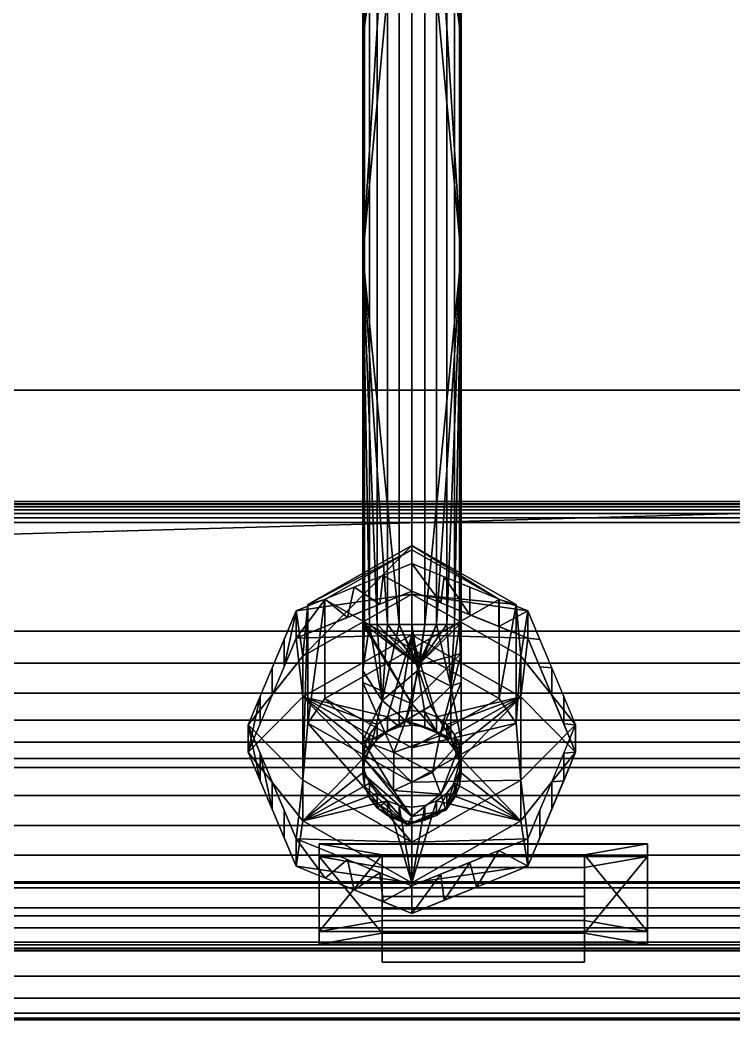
# Model space of a CAD drawing. Extents: x -1 to 863, y -669 to 1.
# Drawn here: x 749.7 to 806.4, y -617.9 to -538.6 of the extents above; entities that cross this region are included whole.
import ezdxf

# ---------------------------------------------------------------- set-up
doc = ezdxf.new("R2010")
doc.units = 0
for name, color, linetype in [('IQ_200_2D', 1, 'Continuous'), ('IQ_200_3D', 1, 'Continuous'), ('IQ_204_2D', 7, 'Continuous'), ('IQ_BLACK_3D', 250, 'Continuous')]:
    doc.layers.add(name, color=color, linetype=linetype)

msp = doc.modelspace()

# ---------------------------------------------------------------- linework, layer by layer
at = {"layer": 'IQ_200_2D', "transparency": 33554582}
for p, q in [((0, -576.82), (862, -576.82)), ((10.757, -617.833), (851.243, -617.833))]:
    msp.add_line(p, q, dxfattribs=at)
at = {"layer": 'IQ_204_2D', "transparency": 33554582}
for p, q in [((773.462, -604.005), (773.462, -611.941)), ((773.462, -604.005), (799.507, -604.005)), ((799.507, -611.941), (799.507, -604.005)), ((799.507, -604.99), (773.462, -604.99)), ((778.462, -605.859), (778.462, -613.371)), ((778.462, -605.859), (794.507, -605.859)), ((794.507, -613.371), (794.507, -605.859)), ((778.462, -608.158), (794.507, -608.158)), ((778.462, -609.123), (794.507, -609.123)), ((773.462, -611.941), (778.462, -611.941)), ((794.507, -611.941), (799.507, -611.941)), ((778.462, -613.371), (794.507, -613.371))]:
    msp.add_line(p, q, dxfattribs=at)

# ---------------------------------------------------------------- meshes
at = {"layer": 'IQ_200_3D', "transparency": 33554687}
mesh = msp.add_polyface(dxfattribs=at)
corners = [(845.901, -576.798, 1361.021), (845.901, -120.903, 1407.885), (840.5, -120.903, 1407.885), (840.5, -576.798, 1361.021), (16.1, -120.903, 1407.885), (16.1, -576.798, 1361.021), (21.5, -576.798, 1361.021), (21.5, -120.903, 1407.885)]
mesh.append_faces([[corners[k] for k in face] for face in [(0, 1, 2, 3), (6, 7, 4, 5)]])
mesh = msp.add_polyface(dxfattribs=at)
corners = [(840.5, -128.486, 1361.021), (21.5, -128.486, 1361.021), (21.5, -576.798, 1361.021), (840.5, -576.798, 1361.021)]
mesh.append_faces([[corners[k] for k in face] for face in [(0, 1, 2, 3)]])
mesh = msp.add_polyface(dxfattribs=at)
corners = [(845.901, -600.123, 1226.902), (16.1, -600.123, 1226.902), (16.1, -444.588, 1226.902), (845.901, -444.588, 1226.902)]
mesh.append_faces([[corners[k] for k in face] for face in [(0, 1, 2, 3)]])
mesh = msp.add_polyface(dxfattribs=at)
corners = [(823.9, -465.63, 995.377), (38.086, -465.63, 995.377), (38.086, -567.978, 995.377), (823.9, -567.978, 995.377)]
mesh.append_faces([[corners[k] for k in face] for face in [(0, 1, 2, 3)]])
mesh = msp.add_polyface(dxfattribs=at)
corners = [(776.935, -522.817, 1181.14), (777.068, -521.807, 1180.13), (777.457, -520.867, 1179.19), (778.077, -520.059, 1178.382), (778.885, -519.439, 1177.762), (779.825, -519.05, 1177.372), (780.835, -518.917, 1177.24), (781.844, -519.05, 1177.372), (782.785, -519.439, 1177.762), (783.593, -520.059, 1178.382), (784.212, -520.867, 1179.19), (784.602, -521.807, 1180.13), (784.735, -522.817, 1181.14), (784.735, -586.576, 1181.14), (784.602, -586.576, 1180.13), (784.212, -586.576, 1179.19), (783.593, -586.576, 1178.382), (782.785, -586.576, 1177.762), (781.844, -586.576, 1177.372), (780.835, -586.576, 1177.24), (779.825, -586.576, 1177.372), (778.885, -586.576, 1177.762), (778.077, -586.576, 1178.382), (777.457, -586.576, 1179.19), (777.068, -586.576, 1180.13), (776.935, -586.576, 1181.14)]
mesh.append_faces([[corners[k] for k in face] for face in [(11, 14, 15, 10), (9, 16, 17, 8), (10, 15, 16, 9), (8, 17, 18, 7), (19, 6, 7, 18)]], dxfattribs={"vtx0": -1, "vtx2": -1})
mesh.append_faces([[corners[k] for k in face] for face in [(20, 21, 4, 5), (21, 22, 3, 4), (23, 24, 1, 2), (22, 23, 2, 3), (5, 6, 19, 20)]], dxfattribs={"vtx1": -1, "vtx3": -1})
mesh.append_faces([[corners[k] for k in face] for face in [(12, 13, 14, 11)]], dxfattribs={"vtx2": -1})
mesh.append_faces([[corners[k] for k in face] for face in [(24, 25, 0, 1)]], dxfattribs={"vtx3": -1})
mesh = msp.add_polyface(dxfattribs=at)
corners = [(784.735, -522.817, 1181.14), (784.602, -523.826, 1182.149), (784.212, -524.767, 1183.09), (783.593, -525.575, 1183.897), (782.785, -526.194, 1184.517), (781.844, -526.584, 1184.907), (780.835, -526.717, 1185.04), (779.825, -526.584, 1184.907), (778.885, -526.194, 1184.517), (778.077, -525.575, 1183.897), (777.457, -524.767, 1183.09), (777.068, -523.826, 1182.149), (776.935, -522.817, 1181.14), (776.935, -586.576, 1181.14), (777.068, -586.576, 1182.149), (777.457, -586.576, 1183.09), (778.077, -586.576, 1183.897), (778.885, -586.576, 1184.517), (779.825, -586.576, 1184.907), (780.835, -586.576, 1185.04), (781.844, -586.576, 1184.907), (782.785, -586.576, 1184.517), (783.593, -586.576, 1183.897), (784.212, -586.576, 1183.09), (784.602, -586.576, 1182.149), (784.735, -586.576, 1181.14), (776.935, -557.295, 1181.14), (784.735, -557.295, 1181.14), (776.935, -540.056, 1181.14), (784.735, -540.056, 1181.14)]
mesh.append_faces([[corners[k] for k in face] for face in [(18, 26, 17), (8, 26, 7), (2, 29, 1), (24, 27, 23), (29, 4, 27), (4, 29, 3)]], dxfattribs={"vtx0": -1, "vtx1": -1})
mesh.append_faces([[corners[k] for k in face] for face in [(26, 18, 7), (20, 27, 5)]], dxfattribs={"vtx0": -1, "vtx1": -1, "vtx2": -1})
mesh.append_faces([[corners[k] for k in face] for face in [(26, 16, 17), (28, 9, 10), (27, 21, 22), (20, 5, 6, 19), (8, 28, 26)]], dxfattribs={"vtx0": -1, "vtx2": -1})
mesh.append_faces([[corners[k] for k in face] for face in [(13, 14, 26), (25, 27, 24), (0, 1, 29)]], dxfattribs={"vtx1": -1})
mesh.append_faces([[corners[k] for k in face] for face in [(14, 15, 26), (15, 16, 26), (10, 11, 28), (8, 9, 28), (2, 3, 29), (20, 21, 27), (22, 23, 27), (4, 5, 27)]], dxfattribs={"vtx1": -1, "vtx2": -1})
mesh.append_faces([[corners[k] for k in face] for face in [(18, 19, 6, 7)]], dxfattribs={"vtx1": -1, "vtx3": -1})
mesh.append_faces([[corners[k] for k in face] for face in [(11, 12, 28)]], dxfattribs={"vtx2": -1})
mesh = msp.add_polyface(dxfattribs=at)
corners = [(38.086, -602.51, 996.977), (823.914, -602.51, 996.977), (823.9, -567.978, 996.977), (38.086, -567.978, 996.977)]
mesh.append_faces([[corners[k] for k in face] for face in [(0, 1, 2, 3)]])
mesh = msp.add_polyface(dxfattribs=at)
corners = [(38.086, -607.462, 970.529), (38.086, -567.978, 970.529), (823.914, -567.978, 970.529), (823.914, -607.462, 970.529)]
mesh.append_faces([[corners[k] for k in face] for face in [(0, 1, 2, 3)]])
mesh = msp.add_polyface(dxfattribs=at)
corners = [(38.086, -567.978, 995.377), (38.086, -567.978, 996.977), (823.9, -567.978, 996.977), (823.9, -567.978, 995.377)]
mesh.append_faces([[corners[k] for k in face] for face in [(0, 1, 2, 3)]])
mesh = msp.add_polyface(dxfattribs=at)
corners = [(845.901, -600.123, 1226.902), (845.901, -576.798, 1361.021), (840.5, -576.798, 1361.021), (21.5, -576.798, 1361.021), (16.1, -576.798, 1361.021), (16.1, -600.123, 1226.902)]
mesh.append_faces([[corners[k] for k in face] for face in [(0, 1, 2, 5), (3, 4, 5, 2)]], dxfattribs={"vtx2": -1})
mesh = msp.add_polyface(dxfattribs=at)
corners = [(0, -578.478, 1361.612), (862, -578.478, 1361.612), (861.996, -578.109, 1361.566), (861.984, -577.762, 1361.43), (861.965, -577.459, 1361.213), (861.94, -577.219, 1360.928), (861.91, -577.057, 1360.592), (861.878, -576.983, 1360.227), (861.845, -577, 1359.855), (0.155, -577, 1359.855), (0.122, -576.983, 1360.227), (0.09, -577.057, 1360.592), (0.06, -577.219, 1360.928), (0.035, -577.459, 1361.213), (0.016, -577.762, 1361.43), (0.004, -578.109, 1361.566)]
mesh.append_faces([[corners[k] for k in face] for face in [(2, 15, 0, 1)]], dxfattribs={"vtx0": -1})
mesh.append_faces([[corners[k] for k in face] for face in [(7, 10, 11, 6), (6, 11, 12, 5), (5, 12, 13, 4), (4, 13, 14, 3), (3, 14, 15, 2)]], dxfattribs={"vtx0": -1, "vtx2": -1})
mesh.append_faces([[corners[k] for k in face] for face in [(8, 9, 10, 7)]], dxfattribs={"vtx2": -1})
mesh = msp.add_polyface(dxfattribs=at)
corners = [(11.897, -600.123, 1226.902), (0.155, -577, 1359.855), (861.845, -577, 1359.855), (850.103, -600.123, 1226.902)]
mesh.append_faces([[corners[k] for k in face] for face in [(0, 1, 2, 3)]])
mesh = msp.add_polyface(dxfattribs=at)
corners = [(0, -578.478, 1361.612), (0, -587.088, 1361.612), (862, -587.088, 1361.612), (862, -578.478, 1361.612)]
mesh.append_faces([[corners[k] for k in face] for face in [(0, 1, 2, 3)]])
mesh = msp.add_polyface(dxfattribs=at)
corners = [(780.835, -580.298, 1119.345), (772.577, -584.993, 1118.517), (772.577, -594.384, 1116.861), (780.835, -599.08, 1116.033), (780.835, -603.836, 1140.434), (772.19, -598.921, 1141.301), (772.19, -589.09, 1143.034), (780.835, -584.174, 1143.901)]
mesh.append_faces([[corners[k] for k in face] for face in [(2, 5, 1)]], dxfattribs={"vtx0": -1, "vtx1": -1})
mesh.append_faces([[corners[k] for k in face] for face in [(1, 5, 6)]], dxfattribs={"vtx0": -1, "vtx2": -1})
mesh.append_faces([[corners[k] for k in face] for face in [(0, 1, 6), (4, 5, 2)]], dxfattribs={"vtx1": -1, "vtx2": -1})
mesh.append_faces([[corners[k] for k in face] for face in [(6, 7, 0), (2, 3, 4)]], dxfattribs={"vtx2": -1})
mesh = msp.add_polyface(dxfattribs=at)
corners = [(780.835, -580.647, 1112.369), (773.923, -584.577, 1111.676), (773.923, -592.436, 1110.29), (780.835, -596.366, 1109.597), (780.835, -599.08, 1116.033), (772.577, -594.384, 1116.861), (772.577, -584.993, 1118.517), (780.835, -580.298, 1119.345)]
mesh.append_faces([[corners[k] for k in face] for face in [(2, 5, 1)]], dxfattribs={"vtx0": -1, "vtx1": -1})
mesh.append_faces([[corners[k] for k in face] for face in [(1, 5, 6)]], dxfattribs={"vtx0": -1, "vtx2": -1})
mesh.append_faces([[corners[k] for k in face] for face in [(0, 1, 6), (4, 5, 2)]], dxfattribs={"vtx1": -1, "vtx2": -1})
mesh.append_faces([[corners[k] for k in face] for face in [(6, 7, 0), (2, 3, 4)]], dxfattribs={"vtx2": -1})
mesh = msp.add_polyface(dxfattribs=at)
corners = [(780.835, -596.366, 1109.597), (773.923, -592.436, 1110.29), (773.923, -584.577, 1111.676), (780.835, -580.647, 1112.369), (780.835, -588.506, 1110.983)]
mesh.append_faces([[corners[k] for k in face] for face in [(1, 2, 4)]], dxfattribs={"vtx1": -1, "vtx2": -1})
mesh.append_faces([[corners[k] for k in face] for face in [(4, 0, 1), (2, 3, 4)]], dxfattribs={"vtx2": -1})
mesh = msp.add_polyface(dxfattribs=at)
corners = [(780.835, -596.366, 1109.597), (787.746, -592.436, 1110.29), (787.746, -584.577, 1111.676), (780.835, -580.647, 1112.369), (780.835, -580.298, 1119.345), (789.093, -584.993, 1118.517), (789.093, -594.384, 1116.861), (780.835, -599.08, 1116.033)]
mesh.append_faces([[corners[k] for k in face] for face in [(2, 5, 1)]], dxfattribs={"vtx0": -1, "vtx1": -1})
mesh.append_faces([[corners[k] for k in face] for face in [(1, 5, 6)]], dxfattribs={"vtx0": -1, "vtx2": -1})
mesh.append_faces([[corners[k] for k in face] for face in [(0, 1, 6), (4, 5, 2)]], dxfattribs={"vtx1": -1, "vtx2": -1})
mesh.append_faces([[corners[k] for k in face] for face in [(6, 7, 0), (2, 3, 4)]], dxfattribs={"vtx2": -1})
mesh = msp.add_polyface(dxfattribs=at)
corners = [(780.835, -599.08, 1116.033), (789.093, -594.384, 1116.861), (789.093, -584.993, 1118.517), (780.835, -580.298, 1119.345), (780.835, -584.174, 1143.901), (789.48, -589.09, 1143.034), (789.48, -598.921, 1141.301), (780.835, -603.836, 1140.434)]
mesh.append_faces([[corners[k] for k in face] for face in [(2, 5, 1)]], dxfattribs={"vtx0": -1, "vtx1": -1})
mesh.append_faces([[corners[k] for k in face] for face in [(1, 5, 6)]], dxfattribs={"vtx0": -1, "vtx2": -1})
mesh.append_faces([[corners[k] for k in face] for face in [(0, 1, 6), (4, 5, 2)]], dxfattribs={"vtx1": -1, "vtx2": -1})
mesh.append_faces([[corners[k] for k in face] for face in [(6, 7, 0), (2, 3, 4)]], dxfattribs={"vtx2": -1})
mesh = msp.add_polyface(dxfattribs=at)
corners = [(780.835, -588.506, 1110.983), (780.835, -580.647, 1112.369), (787.746, -584.577, 1111.676), (787.746, -592.436, 1110.29), (780.835, -596.366, 1109.597)]
mesh.append_faces([[corners[k] for k in face] for face in [(0, 3, 4)]], dxfattribs={"vtx0": -1})
mesh.append_faces([[corners[k] for k in face] for face in [(3, 0, 2)]], dxfattribs={"vtx0": -1, "vtx1": -1})
mesh.append_faces([[corners[k] for k in face] for face in [(1, 2, 0)]], dxfattribs={"vtx1": -1})
mesh = msp.add_polyface(dxfattribs=at)
corners = [(780.835, -609.489, 1155.219), (771.655, -605.745, 1155.88), (767.852, -596.704, 1157.474), (771.655, -587.663, 1159.068), (780.835, -583.919, 1159.728), (780.835, -581.741, 1147.376), (771.655, -585.485, 1146.716), (767.852, -594.526, 1145.122), (771.655, -603.567, 1143.528), (780.835, -607.311, 1142.867), (775.719, -586.005, 1159.36), (776.245, -583.613, 1147.046), (773.95, -584.549, 1146.881), (769.753, -592.184, 1158.271), (769.753, -590.006, 1145.919), (768.803, -592.266, 1145.52), (775.719, -605.225, 1143.235), (776.245, -607.617, 1155.55), (773.95, -606.681, 1155.715), (769.753, -599.046, 1144.325), (769.753, -601.224, 1156.677), (768.803, -598.964, 1157.075), (778.277, -584.962, 1159.544), (770.704, -587.746, 1146.317), (770.704, -589.924, 1158.669), (768.803, -594.444, 1157.872), (778.277, -606.268, 1143.051), (770.704, -601.306, 1143.926), (770.704, -603.484, 1156.278), (768.803, -596.786, 1144.723), (778.54, -582.677, 1147.211), (778.54, -608.553, 1155.385)]
mesh.append_faces([[corners[k] for k in face] for face in [(31, 9, 0), (30, 4, 5)]], dxfattribs={"vtx0": -1})
mesh.append_faces([[corners[k] for k in face] for face in [(16, 18, 8), (4, 30, 22), (9, 31, 26)]], dxfattribs={"vtx0": -1, "vtx1": -1})
mesh.append_faces([[corners[k] for k in face] for face in [(3, 12, 6), (15, 2, 25), (10, 11, 12), (6, 24, 3), (21, 7, 29), (8, 18, 1), (17, 16, 26), (16, 17, 18), (29, 20, 21)]], dxfattribs={"vtx0": -1, "vtx2": -1})
mesh.append_faces([[corners[k] for k in face] for face in [(15, 7, 2), (21, 2, 7), (10, 22, 11), (3, 10, 12), (29, 19, 20), (6, 23, 24), (30, 11, 22), (31, 17, 26)]], dxfattribs={"vtx1": -1, "vtx2": -1})
mesh.append_faces([[corners[k] for k in face] for face in [(13, 24, 23, 14), (1, 28, 27, 8), (25, 13, 14, 15), (28, 20, 19, 27)]], dxfattribs={"vtx1": -1, "vtx3": -1})
mesh = msp.add_polyface(dxfattribs=at)
corners = [(780.835, -584.174, 1143.901), (772.19, -589.09, 1143.034), (772.19, -598.921, 1141.301), (780.835, -603.836, 1140.434), (780.835, -607.311, 1142.867), (771.655, -603.567, 1143.528), (767.852, -594.526, 1145.122), (771.655, -585.485, 1146.716), (780.835, -581.741, 1147.376)]
mesh.append_faces([[corners[k] for k in face] for face in [(5, 3, 4)]], dxfattribs={"vtx0": -1})
mesh.append_faces([[corners[k] for k in face] for face in [(2, 6, 1)]], dxfattribs={"vtx0": -1, "vtx1": -1})
mesh.append_faces([[corners[k] for k in face] for face in [(1, 6, 7), (2, 5, 6)]], dxfattribs={"vtx0": -1, "vtx2": -1})
mesh.append_faces([[corners[k] for k in face] for face in [(0, 1, 7), (2, 3, 5)]], dxfattribs={"vtx1": -1, "vtx2": -1})
mesh.append_faces([[corners[k] for k in face] for face in [(7, 8, 0)]], dxfattribs={"vtx2": -1})
mesh = msp.add_polyface(dxfattribs=at)
corners = [(780.835, -581.741, 1147.376), (780.835, -583.919, 1159.728), (790.015, -587.663, 1159.068), (793.817, -596.704, 1157.474), (790.015, -605.745, 1155.88), (780.835, -609.489, 1155.219), (780.835, -607.311, 1142.867), (790.015, -603.567, 1143.528), (793.817, -594.526, 1145.122), (790.015, -585.485, 1146.716), (785.951, -607.403, 1155.587), (785.425, -605.439, 1143.198), (787.72, -604.503, 1143.363), (791.916, -601.224, 1156.677), (791.916, -599.046, 1144.325), (792.867, -596.786, 1144.723), (785.425, -585.791, 1159.398), (785.425, -583.613, 1147.046), (783.393, -582.784, 1147.192), (791.916, -590.006, 1145.919), (791.916, -592.184, 1158.271), (792.867, -594.444, 1157.872), (783.393, -608.446, 1155.403), (790.966, -601.306, 1143.926), (790.966, -603.484, 1156.278), (792.867, -598.964, 1157.075), (787.72, -586.727, 1159.233), (787.72, -584.549, 1146.881), (783.13, -584.855, 1159.563), (790.966, -587.746, 1146.317), (790.966, -589.924, 1158.669), (792.867, -592.266, 1145.52), (783.13, -606.375, 1143.033)]
mesh.append_faces([[corners[k] for k in face] for face in [(28, 0, 1), (32, 5, 6)]], dxfattribs={"vtx0": -1})
mesh.append_faces([[corners[k] for k in face] for face in [(0, 28, 18), (18, 16, 17), (5, 32, 22)]], dxfattribs={"vtx0": -1, "vtx1": -1})
mesh.append_faces([[corners[k] for k in face] for face in [(4, 12, 7), (10, 11, 12), (15, 3, 25), (21, 8, 31), (30, 19, 29, 2), (26, 9, 27), (19, 30, 20), (25, 14, 15)]], dxfattribs={"vtx0": -1, "vtx2": -1})
mesh.append_faces([[corners[k] for k in face] for face in [(15, 8, 3), (10, 22, 11), (21, 3, 8), (4, 10, 12), (25, 13, 14), (26, 2, 9), (28, 16, 18), (29, 9, 2), (32, 11, 22)]], dxfattribs={"vtx1": -1, "vtx2": -1})
mesh.append_faces([[corners[k] for k in face] for face in [(24, 4, 7, 23), (13, 24, 23, 14), (27, 17, 16, 26), (31, 19, 20, 21)]], dxfattribs={"vtx1": -1, "vtx3": -1})
mesh = msp.add_polyface(dxfattribs=at)
corners = [(780.835, -603.836, 1140.434), (789.48, -598.921, 1141.301), (789.48, -589.09, 1143.034), (780.835, -584.174, 1143.901), (780.835, -581.741, 1147.376), (790.015, -585.485, 1146.716), (793.817, -594.526, 1145.122), (790.015, -603.567, 1143.528), (780.835, -607.311, 1142.867)]
mesh.append_faces([[corners[k] for k in face] for face in [(5, 3, 4)]], dxfattribs={"vtx0": -1})
mesh.append_faces([[corners[k] for k in face] for face in [(2, 6, 1)]], dxfattribs={"vtx0": -1, "vtx1": -1})
mesh.append_faces([[corners[k] for k in face] for face in [(1, 6, 7), (2, 5, 6)]], dxfattribs={"vtx0": -1, "vtx2": -1})
mesh.append_faces([[corners[k] for k in face] for face in [(0, 1, 7), (2, 3, 5)]], dxfattribs={"vtx1": -1, "vtx2": -1})
mesh.append_faces([[corners[k] for k in face] for face in [(7, 8, 0)]], dxfattribs={"vtx2": -1})
mesh = msp.add_polyface(dxfattribs=at)
corners = [(780.835, -607.056, 1158.695), (772.19, -602.14, 1159.562), (772.19, -592.309, 1161.295), (780.835, -587.394, 1162.162), (780.835, -583.919, 1159.728), (771.655, -587.663, 1159.068), (767.852, -596.704, 1157.474), (771.655, -605.745, 1155.88), (780.835, -609.489, 1155.219)]
mesh.append_faces([[corners[k] for k in face] for face in [(0, 7, 8)]], dxfattribs={"vtx0": -1})
mesh.append_faces([[corners[k] for k in face] for face in [(7, 0, 1), (6, 1, 2)]], dxfattribs={"vtx0": -1, "vtx2": -1})
mesh.append_faces([[corners[k] for k in face] for face in [(4, 5, 3)]], dxfattribs={"vtx1": -1})
mesh.append_faces([[corners[k] for k in face] for face in [(2, 3, 5), (5, 6, 2), (6, 7, 1)]], dxfattribs={"vtx1": -1, "vtx2": -1})
mesh = msp.add_polyface(dxfattribs=at)
corners = [(780.835, -587.394, 1162.162), (789.48, -592.309, 1161.295), (789.48, -602.14, 1159.562), (780.835, -607.056, 1158.695), (780.835, -609.489, 1155.219), (790.015, -605.745, 1155.88), (793.817, -596.704, 1157.474), (790.015, -587.663, 1159.068), (780.835, -583.919, 1159.728)]
mesh.append_faces([[corners[k] for k in face] for face in [(0, 7, 8)]], dxfattribs={"vtx0": -1})
mesh.append_faces([[corners[k] for k in face] for face in [(7, 0, 1), (6, 1, 2)]], dxfattribs={"vtx0": -1, "vtx2": -1})
mesh.append_faces([[corners[k] for k in face] for face in [(4, 5, 3)]], dxfattribs={"vtx1": -1})
mesh.append_faces([[corners[k] for k in face] for face in [(2, 3, 5), (5, 6, 2), (6, 7, 1)]], dxfattribs={"vtx1": -1, "vtx2": -1})
mesh = msp.add_polyface(dxfattribs=at)
corners = [(862, -587.088, 1361.612), (0, -587.088, 1361.612), (0.026, -589.625, 1361.316), (0.103, -592.024, 1360.442), (0.227, -594.158, 1359.039), (0.391, -595.911, 1357.182), (0.587, -597.188, 1354.97), (0.803, -597.921, 1352.524), (861.197, -597.921, 1352.524), (861.413, -597.188, 1354.97), (861.609, -595.911, 1357.182), (861.773, -594.158, 1359.039), (861.897, -592.024, 1360.442), (861.974, -589.625, 1361.316)]
mesh.append_faces([[corners[k] for k in face] for face in [(9, 6, 7, 8)]], dxfattribs={"vtx0": -1})
mesh.append_faces([[corners[k] for k in face] for face in [(13, 2, 3, 12), (4, 11, 12, 3), (10, 5, 6, 9), (5, 10, 11, 4)]], dxfattribs={"vtx0": -1, "vtx2": -1})
mesh.append_faces([[corners[k] for k in face] for face in [(0, 1, 2, 13)]], dxfattribs={"vtx2": -1})
mesh = msp.add_polyface(dxfattribs=at)
corners = [(784.735, -586.576, 1181.14), (784.602, -586.576, 1182.149), (784.212, -586.576, 1183.09), (783.593, -586.576, 1183.897), (782.785, -586.576, 1184.517), (781.844, -586.576, 1184.907), (780.835, -586.576, 1185.04), (779.825, -586.576, 1184.907), (778.885, -586.576, 1184.517), (778.077, -586.576, 1183.897), (777.457, -586.576, 1183.09), (777.068, -586.576, 1182.149), (776.935, -586.576, 1181.14), (776.935, -595.768, 1176.853), (776.935, -598.394, 1167.056), (777.068, -599.388, 1166.88), (777.457, -600.314, 1166.717), (778.077, -601.109, 1166.577), (778.885, -601.72, 1166.469), (779.825, -602.103, 1166.402), (780.835, -602.234, 1166.379), (781.844, -602.103, 1166.402), (782.785, -601.72, 1166.469), (783.593, -601.109, 1166.577), (784.212, -600.314, 1166.717), (784.602, -599.388, 1166.88), (784.735, -598.394, 1167.056), (784.735, -595.768, 1176.853), (780.835, -592.863, 1183.744), (780.835, -601.805, 1173.708), (780.487, -602.432, 1170.088), (781.336, -589.807, 1184.675), (784.735, -597.081, 1171.954), (783.532, -601.309, 1170.71), (776.935, -591.172, 1178.996), (779.409, -596.713, 1181.037), (779.36, -599.729, 1177.546), (776.935, -597.081, 1171.954), (784.735, -591.172, 1178.996), (783.128, -600.026, 1176.122), (782.455, -598.314, 1179.335), (783.044, -595.401, 1181.533), (784.735, -588.874, 1180.068)]
mesh.append_faces([[corners[k] for k in face] for face in [(8, 31, 7), (11, 31, 10), (10, 31, 9), (7, 31, 6), (21, 30, 20), (32, 33, 26), (15, 30, 14)]], dxfattribs={"vtx0": -1, "vtx1": -1})
mesh.append_faces([[corners[k] for k in face] for face in [(28, 31, 11), (27, 41, 40), (1, 31, 42), (41, 42, 28), (36, 37, 29), (28, 42, 31), (35, 28, 34), (40, 41, 35), (39, 27, 40), (36, 40, 35), (14, 30, 29), (32, 39, 33), (29, 30, 33), (33, 30, 23), (41, 28, 35), (36, 35, 13), (33, 39, 29), (39, 40, 36), (39, 36, 29)]], dxfattribs={"vtx0": -1, "vtx1": -1, "vtx2": -1})
mesh.append_faces([[corners[k] for k in face] for face in [(31, 4, 5), (31, 3, 4), (28, 12, 34), (30, 17, 18), (36, 13, 37), (30, 22, 23), (35, 34, 13), (33, 25, 26), (30, 21, 22), (41, 27, 38)]], dxfattribs={"vtx0": -1, "vtx2": -1})
mesh.append_faces([[corners[k] for k in face] for face in [(0, 1, 42)]], dxfattribs={"vtx1": -1})
mesh.append_faces([[corners[k] for k in face] for face in [(8, 9, 31), (38, 42, 41), (11, 12, 28), (19, 20, 30), (5, 6, 31), (1, 2, 31), (2, 3, 31), (15, 16, 30), (18, 19, 30), (32, 27, 39), (16, 17, 30), (23, 24, 33), (37, 14, 29), (24, 25, 33)]], dxfattribs={"vtx1": -1, "vtx2": -1})
mesh = msp.add_polyface(dxfattribs=at)
corners = [(776.935, -586.576, 1181.14), (777.068, -586.576, 1180.13), (777.457, -586.576, 1179.19), (778.077, -586.576, 1178.382), (778.885, -586.576, 1177.762), (779.825, -586.576, 1177.372), (780.835, -586.576, 1177.24), (781.844, -586.576, 1177.372), (782.785, -586.576, 1177.762), (783.593, -586.576, 1178.382), (784.212, -586.576, 1179.19), (784.602, -586.576, 1180.13), (784.735, -586.576, 1181.14), (784.735, -595.768, 1176.853), (784.735, -598.394, 1167.056), (784.602, -597.399, 1167.231), (784.212, -596.473, 1167.394), (783.593, -595.678, 1167.535), (782.785, -595.067, 1167.642), (781.844, -594.684, 1167.71), (780.835, -594.553, 1167.733), (779.825, -594.684, 1167.71), (778.885, -595.067, 1167.642), (778.077, -595.678, 1167.535), (777.457, -596.473, 1167.394), (777.068, -597.399, 1167.231), (776.935, -598.394, 1167.056), (776.935, -595.768, 1176.853), (782.327, -593.008, 1174.537), (778.461, -592.608, 1175.691), (783.929, -591.463, 1177.432), (783.929, -595.591, 1172.512), (780.326, -594.194, 1171.989), (777.741, -595.642, 1172.375), (776.935, -590.231, 1179.435), (781.344, -590.154, 1176.443), (784.735, -591.172, 1178.996), (784.735, -597.081, 1171.954), (776.935, -597.081, 1171.954)]
mesh.append_faces([[corners[k] for k in face] for face in [(8, 35, 7), (17, 31, 16), (21, 32, 20), (5, 29, 4), (22, 32, 21), (20, 32, 19), (24, 33, 23)]], dxfattribs={"vtx0": -1, "vtx1": -1})
mesh.append_faces([[corners[k] for k in face] for face in [(31, 37, 15), (11, 36, 30), (35, 30, 28), (31, 30, 13), (8, 30, 35), (35, 32, 29), (31, 19, 32), (27, 29, 33), (32, 28, 31), (2, 29, 34), (32, 35, 28), (32, 22, 33), (30, 31, 28), (25, 38, 33), (32, 33, 29), (5, 35, 29)]], dxfattribs={"vtx0": -1, "vtx1": -1, "vtx2": -1})
mesh.append_faces([[corners[k] for k in face] for face in [(31, 13, 37), (29, 27, 34), (35, 6, 7), (30, 10, 11), (34, 1, 2), (31, 15, 16), (31, 17, 18), (33, 24, 25)]], dxfattribs={"vtx0": -1, "vtx2": -1})
mesh.append_faces([[corners[k] for k in face] for face in [(14, 15, 37), (12, 36, 11), (26, 38, 25)]], dxfattribs={"vtx1": -1})
mesh.append_faces([[corners[k] for k in face] for face in [(9, 10, 30), (2, 3, 29), (5, 6, 35), (3, 4, 29), (8, 9, 30), (22, 23, 33), (18, 19, 31), (36, 13, 30), (38, 27, 33)]], dxfattribs={"vtx1": -1, "vtx2": -1})
mesh.append_faces([[corners[k] for k in face] for face in [(34, 0, 1)]], dxfattribs={"vtx2": -1})
mesh = msp.add_polyface(dxfattribs=at)
corners = [(780.835, -587.394, 1162.162), (772.19, -592.309, 1161.295), (772.19, -602.14, 1159.562), (780.835, -607.056, 1158.695), (780.835, -601.066, 1159.751), (779.825, -600.935, 1159.774), (778.885, -600.551, 1159.842), (778.077, -599.941, 1159.949), (777.457, -599.145, 1160.09), (777.068, -598.219, 1160.253), (776.935, -597.225, 1160.428), (777.068, -596.231, 1160.604), (777.457, -595.305, 1160.767), (778.077, -594.509, 1160.907), (778.885, -593.899, 1161.015), (779.825, -593.515, 1161.082), (780.835, -593.384, 1161.105)]
mesh.append_faces([[corners[k] for k in face] for face in [(3, 6, 2), (7, 2, 6), (12, 1, 11)]], dxfattribs={"vtx0": -1, "vtx1": -1})
mesh.append_faces([[corners[k] for k in face] for face in [(2, 7, 8), (2, 9, 10), (14, 0, 1), (1, 13, 14), (10, 1, 2)]], dxfattribs={"vtx0": -1, "vtx2": -1})
mesh.append_faces([[corners[k] for k in face] for face in [(16, 0, 15)]], dxfattribs={"vtx1": -1})
mesh.append_faces([[corners[k] for k in face] for face in [(5, 6, 3), (8, 9, 2), (14, 15, 0), (10, 11, 1), (12, 13, 1)]], dxfattribs={"vtx1": -1, "vtx2": -1})
mesh.append_faces([[corners[k] for k in face] for face in [(3, 4, 5)]], dxfattribs={"vtx2": -1})
mesh = msp.add_polyface(dxfattribs=at)
corners = [(780.835, -607.056, 1158.695), (789.48, -602.14, 1159.562), (789.48, -592.309, 1161.295), (780.835, -587.394, 1162.162), (780.835, -593.384, 1161.105), (781.844, -593.515, 1161.082), (782.785, -593.899, 1161.015), (783.593, -594.509, 1160.907), (784.212, -595.305, 1160.767), (784.602, -596.231, 1160.604), (784.735, -597.225, 1160.428), (784.602, -598.219, 1160.253), (784.212, -599.145, 1160.09), (783.593, -599.941, 1159.949), (782.785, -600.551, 1159.842), (781.844, -600.935, 1159.774), (780.835, -601.066, 1159.751)]
mesh.append_faces([[corners[k] for k in face] for face in [(5, 3, 4)]], dxfattribs={"vtx0": -1})
mesh.append_faces([[corners[k] for k in face] for face in [(13, 1, 12), (8, 2, 7), (7, 2, 6)]], dxfattribs={"vtx0": -1, "vtx1": -1})
mesh.append_faces([[corners[k] for k in face] for face in [(1, 13, 14), (1, 10, 11), (2, 8, 9), (10, 1, 2), (3, 5, 6)]], dxfattribs={"vtx0": -1, "vtx2": -1})
mesh.append_faces([[corners[k] for k in face] for face in [(16, 0, 15)]], dxfattribs={"vtx1": -1})
mesh.append_faces([[corners[k] for k in face] for face in [(11, 12, 1), (14, 15, 0), (0, 1, 14), (9, 10, 2), (2, 3, 6)]], dxfattribs={"vtx1": -1, "vtx2": -1})
mesh = msp.add_polyface(dxfattribs=at)
corners = [(776.935, -598.394, 1167.056), (777.068, -597.399, 1167.231), (777.457, -596.473, 1167.394), (778.077, -595.678, 1167.535), (778.885, -595.067, 1167.642), (779.825, -594.684, 1167.71), (780.835, -594.553, 1167.733), (781.844, -594.684, 1167.71), (782.785, -595.067, 1167.642), (783.593, -595.678, 1167.535), (784.212, -596.473, 1167.394), (784.602, -597.399, 1167.231), (784.735, -598.394, 1167.056), (784.735, -597.225, 1160.428), (784.602, -596.231, 1160.604), (784.212, -595.305, 1160.767), (783.593, -594.509, 1160.907), (782.785, -593.899, 1161.015), (781.844, -593.515, 1161.082), (780.835, -593.384, 1161.105), (779.825, -593.515, 1161.082), (778.885, -593.899, 1161.015), (778.077, -594.509, 1160.907), (777.457, -595.305, 1160.767), (777.068, -596.231, 1160.604), (776.935, -597.225, 1160.428)]
mesh.append_faces([[corners[k] for k in face] for face in [(14, 12, 13)]], dxfattribs={"vtx0": -1})
mesh.append_faces([[corners[k] for k in face] for face in [(15, 11, 14), (21, 5, 20), (3, 23, 2)]], dxfattribs={"vtx0": -1, "vtx1": -1})
mesh.append_faces([[corners[k] for k in face] for face in [(9, 16, 17, 8), (8, 17, 18), (15, 10, 11), (19, 6, 7, 18), (4, 21, 22, 3), (2, 23, 24), (1, 24, 25), (21, 4, 5), (20, 5, 6, 19)]], dxfattribs={"vtx0": -1, "vtx2": -1})
mesh.append_faces([[corners[k] for k in face] for face in [(0, 1, 25)]], dxfattribs={"vtx1": -1})
mesh.append_faces([[corners[k] for k in face] for face in [(15, 16, 10), (11, 12, 14), (7, 8, 18), (9, 10, 16), (22, 23, 3), (1, 2, 24)]], dxfattribs={"vtx1": -1, "vtx2": -1})
mesh = msp.add_polyface(dxfattribs=at)
corners = [(784.735, -598.394, 1167.056), (784.602, -599.388, 1166.88), (784.212, -600.314, 1166.717), (783.593, -601.109, 1166.577), (782.785, -601.72, 1166.469), (781.844, -602.103, 1166.402), (780.835, -602.234, 1166.379), (779.825, -602.103, 1166.402), (778.885, -601.72, 1166.469), (778.077, -601.109, 1166.577), (777.457, -600.314, 1166.717), (777.068, -599.388, 1166.88), (776.935, -598.394, 1167.056), (776.935, -597.225, 1160.428), (777.068, -598.219, 1160.253), (777.457, -599.145, 1160.09), (778.077, -599.941, 1159.949), (778.885, -600.551, 1159.842), (779.825, -600.935, 1159.774), (780.835, -601.066, 1159.751), (781.844, -600.935, 1159.774), (782.785, -600.551, 1159.842), (783.593, -599.941, 1159.949), (784.212, -599.145, 1160.09), (784.602, -598.219, 1160.253), (784.735, -597.225, 1160.428)]
mesh.append_faces([[corners[k] for k in face] for face in [(14, 12, 13)]], dxfattribs={"vtx0": -1})
mesh.append_faces([[corners[k] for k in face] for face in [(15, 11, 14), (9, 17, 8), (22, 4, 21), (4, 22, 3), (2, 24, 1)]], dxfattribs={"vtx0": -1, "vtx1": -1})
mesh.append_faces([[corners[k] for k in face] for face in [(9, 16, 17), (10, 15, 16, 9), (8, 17, 18, 7), (15, 10, 11), (19, 6, 7, 18), (5, 20, 21, 4), (2, 23, 24), (3, 22, 23, 2), (1, 24, 25), (20, 5, 6, 19)]], dxfattribs={"vtx0": -1, "vtx2": -1})
mesh.append_faces([[corners[k] for k in face] for face in [(11, 12, 14)]], dxfattribs={"vtx1": -1, "vtx2": -1})
mesh.append_faces([[corners[k] for k in face] for face in [(25, 0, 1)]], dxfattribs={"vtx2": -1})
mesh = msp.add_polyface(dxfattribs=at)
corners = [(0.803, -597.921, 1352.524), (10.757, -617.811, 1239.813), (851.243, -617.811, 1239.813), (861.197, -597.921, 1352.524)]
mesh.append_faces([[corners[k] for k in face] for face in [(0, 1, 2, 3)]])
mesh = msp.add_polyface(dxfattribs=at)
corners = [(11.897, -606.978, 1226.902), (11.897, -600.123, 1226.902), (850.103, -600.123, 1226.902), (850.103, -606.978, 1226.902)]
mesh.append_faces([[corners[k] for k in face] for face in [(0, 1, 2, 3)]])
mesh = msp.add_polyface(dxfattribs=at)
corners = [(823.914, -602.51, 996.977), (38.086, -602.51, 996.977), (38.086, -604.862, 996.697), (38.086, -607.083, 995.871), (38.086, -609.046, 994.545), (38.086, -610.643, 992.795), (38.086, -611.784, 990.719), (38.086, -612.403, 988.432), (38.086, -612.468, 986.064), (38.086, -611.974, 983.747), (823.914, -611.974, 983.747), (823.914, -612.468, 986.064), (823.914, -612.403, 988.432), (823.914, -611.784, 990.719), (823.914, -610.643, 992.795), (823.914, -609.046, 994.545), (823.914, -607.083, 995.871), (823.914, -604.862, 996.697)]
mesh.append_faces([[corners[k] for k in face] for face in [(11, 8, 9, 10)]], dxfattribs={"vtx0": -1})
mesh.append_faces([[corners[k] for k in face] for face in [(17, 2, 3, 16), (16, 3, 4, 15), (15, 4, 5, 14), (13, 6, 7, 12), (12, 7, 8, 11), (6, 13, 14, 5)]], dxfattribs={"vtx0": -1, "vtx2": -1})
mesh.append_faces([[corners[k] for k in face] for face in [(0, 1, 2, 17)]], dxfattribs={"vtx2": -1})
mesh = msp.add_polyface(dxfattribs=at)
corners = [(851.243, -617.811, 1239.813), (10.757, -617.811, 1239.813), (10.998, -617.947, 1237.081), (11.235, -617.406, 1234.4), (11.453, -616.219, 1231.935), (11.638, -614.46, 1229.839), (11.779, -612.239, 1228.242), (11.867, -609.693, 1227.242), (11.897, -606.978, 1226.902), (850.103, -606.978, 1226.902), (850.133, -609.693, 1227.242), (850.221, -612.239, 1228.242), (850.362, -614.46, 1229.839), (850.547, -616.219, 1231.935), (850.765, -617.406, 1234.4), (851.002, -617.947, 1237.081)]
mesh.append_faces([[corners[k] for k in face] for face in [(10, 7, 8, 9)]], dxfattribs={"vtx0": -1})
mesh.append_faces([[corners[k] for k in face] for face in [(14, 3, 4, 13), (15, 2, 3, 14), (13, 4, 5, 12), (12, 5, 6, 11), (11, 6, 7, 10)]], dxfattribs={"vtx0": -1, "vtx2": -1})
mesh.append_faces([[corners[k] for k in face] for face in [(0, 1, 2, 15)]], dxfattribs={"vtx2": -1})
mesh = msp.add_polyface(dxfattribs=at)
corners = [(823.914, -611.974, 983.747), (38.086, -611.974, 983.747), (38.086, -607.462, 970.529), (823.914, -607.462, 970.529)]
mesh.append_faces([[corners[k] for k in face] for face in [(0, 1, 2, 3)]])
at = {"layer": 'IQ_BLACK_3D', "transparency": 33554687}
mesh = msp.add_polyface(dxfattribs=at)
corners = [(16.1, -591.752, 924.5), (16.1, -235.553, 924.5), (845.901, -235.553, 924.5), (845.901, -591.752, 924.5), (834.536, -591.752, 924.5), (834.536, -567.978, 924.5), (27.464, -567.978, 924.5), (27.464, -591.752, 924.5)]
mesh.append_faces([[corners[k] for k in face] for face in [(1, 2, 5, 6)]], dxfattribs={"vtx1": -1, "vtx3": -1})
mesh.append_faces([[corners[k] for k in face] for face in [(3, 4, 5, 2)]], dxfattribs={"vtx2": -1})
mesh.append_faces([[corners[k] for k in face] for face in [(6, 7, 0, 1)]], dxfattribs={"vtx3": -1})
mesh = msp.add_polyface(dxfattribs=at)
corners = [(38.086, -567.978, 996.977), (38.086, -465.63, 996.977), (823.9, -465.63, 996.977), (823.9, -567.978, 996.977), (823.914, -602.51, 996.977), (845.901, -602.51, 996.977), (845.901, -446.317, 996.977), (16.1, -446.317, 996.977), (16.1, -602.51, 996.977), (38.086, -602.51, 996.977)]
mesh.append_faces([[corners[k] for k in face] for face in [(1, 7, 0)]], dxfattribs={"vtx0": -1, "vtx1": -1})
mesh.append_faces([[corners[k] for k in face] for face in [(6, 2, 3), (2, 6, 7, 1)]], dxfattribs={"vtx0": -1, "vtx2": -1})
mesh.append_faces([[corners[k] for k in face] for face in [(8, 9, 0, 7)]], dxfattribs={"vtx2": -1})
mesh.append_faces([[corners[k] for k in face] for face in [(3, 4, 5, 6)]], dxfattribs={"vtx3": -1})
mesh = msp.add_polyface(dxfattribs=at)
corners = [(27.464, -567.978, 924.5), (834.536, -567.978, 924.5), (823.914, -567.978, 970.529), (38.086, -567.978, 970.529)]
mesh.append_faces([[corners[k] for k in face] for face in [(0, 1, 2, 3)]])
mesh = msp.add_polyface(dxfattribs=at)
corners = [(799.507, -603.983, 1318.169), (799.507, -610.935, 1278.778), (773.462, -610.935, 1278.778), (773.462, -603.983, 1318.169), (794.507, -604.852, 1313.245), (778.462, -604.852, 1313.245), (778.462, -610.066, 1283.702), (794.507, -610.066, 1283.702)]
mesh.append_faces([[corners[k] for k in face] for face in [(6, 2, 5), (3, 5, 2)]], dxfattribs={"vtx0": -1, "vtx1": -1})
mesh.append_faces([[corners[k] for k in face] for face in [(2, 6, 7, 1), (1, 7, 4), (4, 0, 1)]], dxfattribs={"vtx0": -1, "vtx2": -1})
mesh.append_faces([[corners[k] for k in face] for face in [(4, 5, 3, 0)]], dxfattribs={"vtx1": -1, "vtx3": -1})
mesh = msp.add_polyface(dxfattribs=at)
corners = [(773.462, -604.968, 1318.343), (773.462, -603.983, 1318.169), (773.462, -610.935, 1278.778), (773.462, -611.919, 1278.952)]
mesh.append_faces([[corners[k] for k in face] for face in [(0, 1, 2, 3)]])
mesh = msp.add_polyface(dxfattribs=at)
corners = [(799.507, -604.968, 1318.343), (799.507, -603.983, 1318.169), (773.462, -603.983, 1318.169), (773.462, -604.968, 1318.343)]
mesh.append_faces([[corners[k] for k in face] for face in [(0, 1, 2, 3)]])
mesh = msp.add_polyface(dxfattribs=at)
corners = [(799.507, -611.919, 1278.952), (799.507, -610.935, 1278.778), (799.507, -603.983, 1318.169), (799.507, -604.968, 1318.343)]
mesh.append_faces([[corners[k] for k in face] for face in [(0, 1, 2, 3)]])
mesh = msp.add_polyface(dxfattribs=at)
corners = [(799.507, -604.968, 1318.343), (773.462, -604.968, 1318.343), (773.462, -611.919, 1278.952), (799.507, -611.919, 1278.952), (794.507, -605.837, 1313.419), (794.507, -611.05, 1283.876), (778.462, -611.05, 1283.876), (778.462, -605.837, 1313.419)]
mesh.append_faces([[corners[k] for k in face] for face in [(7, 1, 6), (2, 6, 1)]], dxfattribs={"vtx0": -1, "vtx1": -1})
mesh.append_faces([[corners[k] for k in face] for face in [(1, 7, 4, 0), (0, 4, 5), (5, 3, 0)]], dxfattribs={"vtx0": -1, "vtx2": -1})
mesh.append_faces([[corners[k] for k in face] for face in [(5, 6, 2, 3)]], dxfattribs={"vtx1": -1, "vtx3": -1})
mesh = msp.add_polyface(dxfattribs=at)
corners = [(778.462, -610.066, 1283.702), (778.462, -613.35, 1284.281), (778.462, -609.101, 1298.763), (778.462, -608.136, 1313.825), (778.462, -604.852, 1313.245)]
mesh.append_faces([[corners[k] for k in face] for face in [(2, 4, 0, 1)]], dxfattribs={"vtx0": -1})
mesh.append_faces([[corners[k] for k in face] for face in [(2, 3, 4)]], dxfattribs={"vtx2": -1})
mesh = msp.add_polyface(dxfattribs=at)
corners = [(778.462, -604.852, 1313.245), (794.507, -604.852, 1313.245), (794.507, -610.066, 1283.702), (778.462, -610.066, 1283.702)]
mesh.append_faces([[corners[k] for k in face] for face in [(0, 1, 2, 3)]])
mesh = msp.add_polyface(dxfattribs=at)
corners = [(778.462, -608.136, 1313.825), (794.507, -608.136, 1313.825), (794.507, -604.852, 1313.245), (778.462, -604.852, 1313.245)]
mesh.append_faces([[corners[k] for k in face] for face in [(0, 1, 2, 3)]])
mesh = msp.add_polyface(dxfattribs=at)
corners = [(778.462, -605.837, 1313.419), (778.462, -604.852, 1313.245), (794.507, -604.852, 1313.245), (794.507, -605.837, 1313.419)]
mesh.append_faces([[corners[k] for k in face] for face in [(0, 1, 2, 3)]])
mesh = msp.add_polyface(dxfattribs=at)
corners = [(778.462, -611.05, 1283.876), (778.462, -610.066, 1283.702), (778.462, -604.852, 1313.245), (778.462, -605.837, 1313.419)]
mesh.append_faces([[corners[k] for k in face] for face in [(0, 1, 2, 3)]])
mesh = msp.add_polyface(dxfattribs=at)
corners = [(794.507, -610.066, 1283.702), (794.507, -604.852, 1313.245), (794.507, -608.136, 1313.825), (794.507, -609.101, 1298.763), (794.507, -613.35, 1284.281)]
mesh.append_faces([[corners[k] for k in face] for face in [(3, 1, 2)]], dxfattribs={"vtx0": -1})
mesh.append_faces([[corners[k] for k in face] for face in [(0, 1, 3, 4)]], dxfattribs={"vtx1": -1})
mesh = msp.add_polyface(dxfattribs=at)
corners = [(794.507, -605.837, 1313.419), (794.507, -604.852, 1313.245), (794.507, -610.066, 1283.702), (794.507, -611.05, 1283.876)]
mesh.append_faces([[corners[k] for k in face] for face in [(0, 1, 2, 3)]])
mesh = msp.add_polyface(dxfattribs=at)
corners = [(778.462, -609.101, 1298.763), (794.507, -609.101, 1298.763), (794.507, -608.136, 1313.825), (778.462, -608.136, 1313.825)]
mesh.append_faces([[corners[k] for k in face] for face in [(0, 1, 2, 3)]])
mesh = msp.add_polyface(dxfattribs=at)
corners = [(778.462, -613.35, 1284.281), (794.507, -613.35, 1284.281), (794.507, -609.101, 1298.763), (778.462, -609.101, 1298.763)]
mesh.append_faces([[corners[k] for k in face] for face in [(0, 1, 2, 3)]])
mesh = msp.add_polyface(dxfattribs=at)
corners = [(778.462, -610.066, 1283.702), (794.507, -610.066, 1283.702), (794.507, -613.35, 1284.281), (778.462, -613.35, 1284.281)]
mesh.append_faces([[corners[k] for k in face] for face in [(0, 1, 2, 3)]])
mesh = msp.add_polyface(dxfattribs=at)
corners = [(794.507, -611.05, 1283.876), (794.507, -610.066, 1283.702), (778.462, -610.066, 1283.702), (778.462, -611.05, 1283.876)]
mesh.append_faces([[corners[k] for k in face] for face in [(0, 1, 2, 3)]])
mesh = msp.add_polyface(dxfattribs=at)
corners = [(773.462, -611.919, 1278.952), (773.462, -610.935, 1278.778), (799.507, -610.935, 1278.778), (799.507, -611.919, 1278.952)]
mesh.append_faces([[corners[k] for k in face] for face in [(0, 1, 2, 3)]])

doc.saveas('drawing.dxf')
